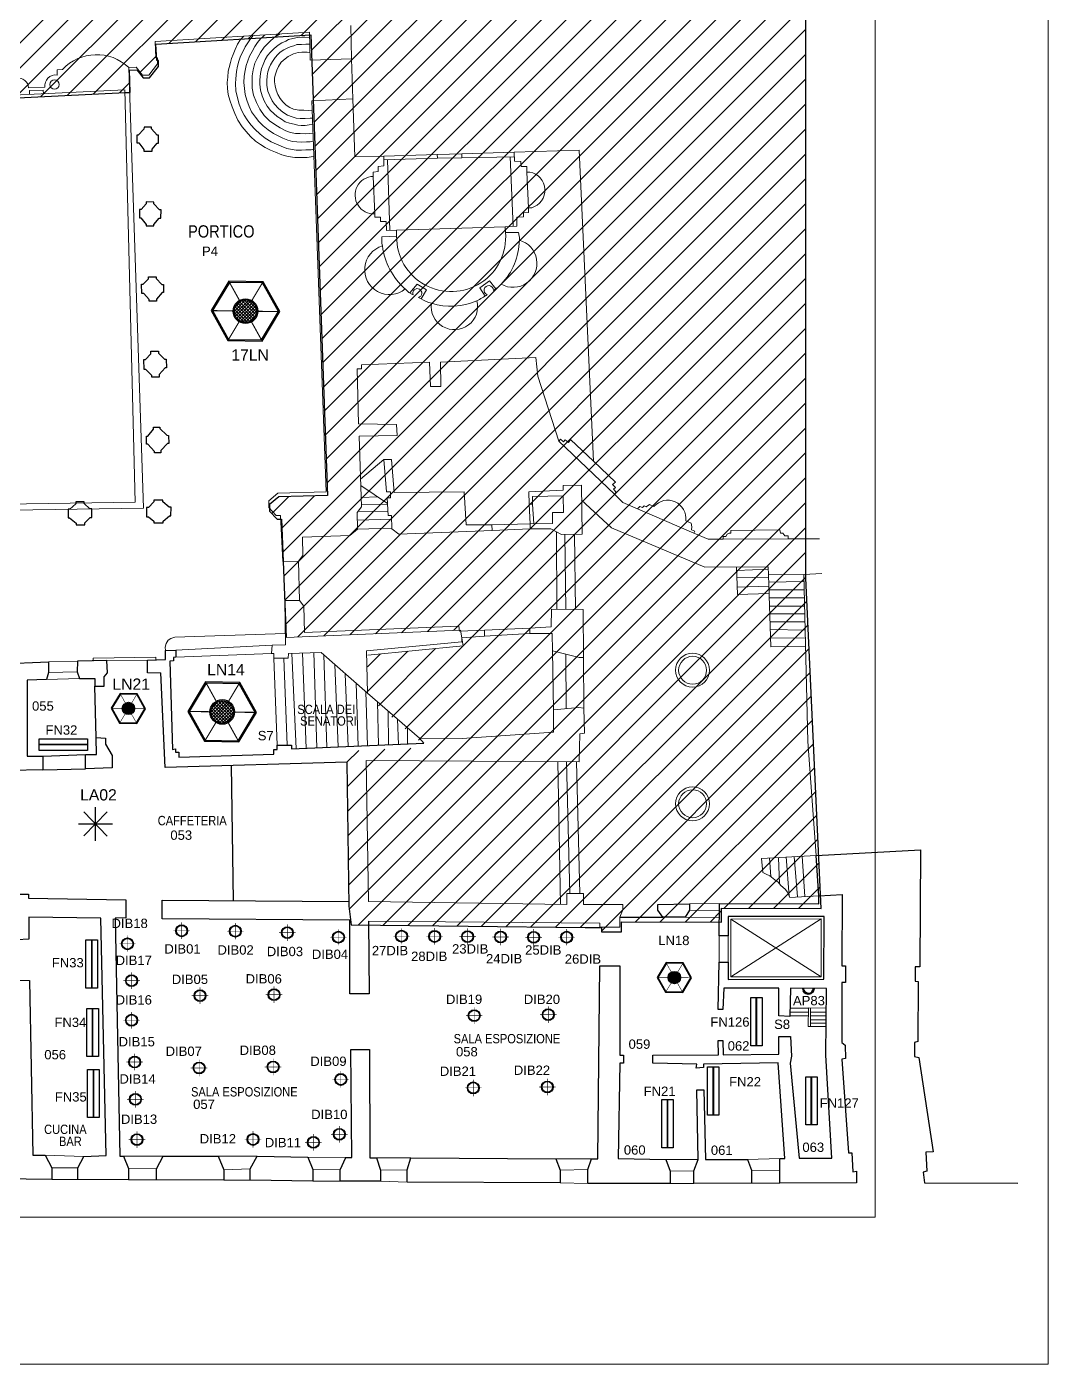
# Model space of a CAD drawing. Header units: millimetres. Extents: x 195 to 76808, y -2861 to 4318.
# Drawn here: x 4474 to 6115, y 109 to 2257 of the extents above; entities that cross this region are included whole.
import ezdxf
from ezdxf.enums import TextEntityAlignment as Align

# ---------------------------------------------------------------- set-up
doc = ezdxf.new("R2010")
doc.units = ezdxf.units.MM
for name, color, linetype, lineweight in [('_sottile', 253, 'Continuous', 5), ('LAMPADINE', 30, 'Continuous', 30), ('muri', 7, 'Continuous', 9), ('num.vani', 66, 'Continuous', 9)]:
    doc.layers.add(name, color=color, linetype=linetype, lineweight=lineweight)
doc.styles.add('ducale_200', font='ARIAL.TTF', dxfattribs={"height": 1})
doc.styles.get("Standard").update_dxf_attribs({"font": 'ARIAL.TTF'})

# ---------------------------------------------------------------- blocks, each defined once
blk = doc.blocks.new('5ea4y')
h = blk.add_hatch(color=256)
edge = h.paths.add_edge_path(flags=16)
edge.add_arc((973, 697), 102, 0, 360)
edge = h.paths.add_edge_path()
edge.add_arc((973, 697), 112, 0, 360)
at = {"const_width": 10}
for points in [[(973, 855), (973, 540)], [(1130, 697), (815, 697)]]:
    blk.add_lwpolyline(points, dxfattribs=at)
for radius in [112, 102]:
    blk.add_circle((973, 697), radius)
at = {"color": 160, "insert": (996, 726), "char_height": 2, "width": 10.79, "attachment_point": 1, "style": 'ducale_200'}
blk.add_mtext('{\\H0.75x; }', dxfattribs=at)

msp = doc.modelspace()

# ---------------------------------------------------------------- hatches: boundary and pattern name
at = {"layer": '_sottile'}
h = msp.add_hatch(dxfattribs=at)
h.set_pattern_fill('ANSI31', color=256, scale=226.3386, style=0)
h.set_pattern_definition([(45, (-7271.355, -20146.575), (-20.005695, 20.005695), [])])
h.paths.add_polyline_path([(4478.3, 3952.2), (4481.1, 3857.9), (4429, 3869.4), (4137.3, 3866.3), (4141.1, 3591.1), (4133.9, 3591.1), (4133.5, 3600.7), (4125.4, 3600.7), (4123.9, 3598.4), (4117.4, 3606.8), (4098.7, 3606.8), (4090.6, 3598), (4088.7, 3599.1), (4084.1, 3599.1), (4080.3, 3596.1), (4080.3, 3590.3), (4068.4, 3589.9), (4067.7, 3587.2), (4065.9, 3584.9), (4063.6, 3583.6), (4060.7, 3582.9), (4058.1, 3583.5), (4058.1, 3564.7), (4094.4, 3564.7), (4094.3, 3543.8), (4109.1, 3543.5), (4119.9, 3335.9), (4104.7, 3335.3), (4104.9, 3315.4), (4119.8, 3315.8), (4129.8, 3108.1), (4115, 3107.4), (4116.3, 3086.3), (4131.3, 3086.4), (4140.4, 2887.7), (4124, 2887.1), (4125.6, 2864.4), (4141.4, 2865.4), (4141.4, 2855.5), (4139.1, 2854.5), (4136.9, 2852.2), (4136.8, 2851.4), (4123.6, 2850.6), (4128.3, 2703.5), (4147.3, 2704.5), (4147.8, 2694), (4133.1, 2693.6), (4134.3, 2671.8), (4149.5, 2671.8), (4158.1, 2471.2), (4141.7, 2470.4), (4142.7, 2449.7), (4158.2, 2449.7), (4164.1, 2349.7), (4169.5, 2244.1), (4162.3, 2241.6), (4160.5, 2237.4), (4160.5, 2232.6), (4162.4, 2228.7), (4167.4, 2226.3), (4169.7, 2226), (4171.2, 2225.2), (4171.6, 2223.6), (4170.6, 2222), (4170.1, 2219.9), (4171, 2217.8), (4172.4, 2216.6), (4172.8, 2215.7), (4172.9, 2214.8), (4171.3, 2210.8), (4171.7, 2209.5), (4173.2, 2209.2), (4174.3, 2209.8), (4176, 2211.2), (4178.3, 2211.1), (4178.7, 2209.9), (4180, 2209.4), (4181.6, 2211), (4182.8, 2211.2), (4185.4, 2209), (4184.5, 2205.7), (4181.7, 2203.7), (4181.1, 2201.4), (4182.6, 2197.7), (4185, 2197), (4189.1, 2198.2), (4190.1, 2200.2), (4189.9, 2202.5), (4198.4, 2202.5), (4197.9, 2200.6), (4199.3, 2199.3), (4201.3, 2199.5), (4203.2, 2198.8), (4203.4, 2198.7), (4204.6, 2197.3), (4205.1, 2196.5), (4205.4, 2195.1), (4204.4, 2194.2), (4204.5, 2192.9), (4205.5, 2192), (4206.8, 2192.2), (4208.6, 2191.3), (4208.9, 2189.3), (4209.2, 2188.8), (4211.8, 2131.5), (4632.8, 2151.4), (4640.7, 2151.7), (4639.5, 2187.4), (4651, 2187.8), (4661.4, 2175.1), (4671.7, 2175.1), (4685.9, 2193.1), (4685.9, 2203.1), (4683.2, 2203.1), (4682, 2229.1), (4930.5, 2244.4), (4957.3, 1504.5), (4879.2, 1502.2), (4864.6, 1490), (4864.6, 1479.2), (4876.9, 1466.2), (4883.8, 1466.2), (4891.2, 1276.3), (5170.9, 1287.8), (5175.4, 1262.6), (5022.3, 1248), (5020.8, 1182.6), (5107.3, 1107.9), (5114.2, 1099.5), (4988.3, 1094.1), (4991.7, 844.6), (4995.5, 814.7), (5371.2, 810.3), (5397.5, 810.1), (5397.5, 803.2), (5429.6, 803.2), (5429.6, 819.3), (5590.1, 819.1), (5590.4, 841.5), (5750.4, 840.7), (5725.9, 1371.3), (5725.9, 3952.2)])
at = {"layer": 'LAMPADINE'}
h = msp.add_hatch(color=256, dxfattribs=at)
h.paths.add_polyline_path([(4851.5, 1754.2), (4878.7, 1799.6), (4852.9, 1845.8), (4800, 1846.6), (4772.9, 1801.2), (4798.6, 1755)], flags=16)
h.paths.add_polyline_path([(4852.5, 1752.4), (4880.7, 1799.6), (4854, 1847.6), (4799, 1848.4), (4770.8, 1801.2), (4797.5, 1753.2)])
at = {"layer": 'LAMPADINE', "linetype": 'Continuous'}
h = msp.add_hatch(color=256, dxfattribs=at)
h.paths.add_polyline_path([(4845.5, 1800.4, 1), (4806, 1800.4, 1)])
h.paths.add_polyline_path([(4807.8, 1800.4, -1), (4843.7, 1800.4, -1)], flags=16)
h = msp.add_hatch(dxfattribs=at)
h.set_pattern_fill('ANSI37', color=256, scale=29.043565, style=0)
h.set_pattern_definition([(45, (2173.015, -608.6026), (-2.5671127, 2.5671127), []), (135, (2173.015, -608.6026), (-2.5671127, -2.5671127), [])])
edge = h.paths.add_edge_path()
edge.add_arc((4825.8, 1800.4), 17.9, 0, 360)
at = {"layer": 'LAMPADINE'}
h = msp.add_hatch(color=256, dxfattribs=at)
h.paths.add_polyline_path([(4814.1, 1110.4), (4841.3, 1155.8), (4815.5, 1202), (4762.6, 1202.8), (4735.5, 1157.4), (4761.2, 1111.2)], flags=16)
h.paths.add_polyline_path([(4815.1, 1108.6), (4843.3, 1155.8), (4816.6, 1203.8), (4761.6, 1204.7), (4733.4, 1157.5), (4760.1, 1109.4)])
h = msp.add_hatch(color=256, dxfattribs=at)
h.paths.add_polyline_path([(4650.6, 1139.1), (4664.2, 1161.8), (4651.3, 1184.9), (4624.8, 1185.3), (4611.3, 1162.6), (4624.1, 1139.5)], flags=16)
h.paths.add_polyline_path([(4651.1, 1138.2), (4665.2, 1161.8), (4651.8, 1185.8), (4624.3, 1186.2), (4610.2, 1162.6), (4623.6, 1138.6)])
at = {"layer": 'LAMPADINE', "linetype": 'Continuous'}
h = msp.add_hatch(color=256, dxfattribs=at)
h.paths.add_polyline_path([(4627.8, 1162.2, 1), (4647.6, 1162.2, 1)])
h.paths.add_polyline_path([(4646.7, 1162.2, -1), (4628.8, 1162.2, -1)], flags=16)
h = msp.add_hatch(dxfattribs=at)
h.set_pattern_fill('ANSI37', color=256, scale=14.521782, style=0)
h.set_pattern_definition([(45, (3311.3536, -42.3236), (-1.2835563, 1.2835563), []), (135, (3311.3536, -42.3236), (-1.2835563, -1.2835563), [])])
edge = h.paths.add_edge_path()
edge.add_arc((4637.7, 1162.2), 8.97, 0, 360)
h = msp.add_hatch(color=256, dxfattribs=at)
h.paths.add_polyline_path([(4808.1, 1156.6, 1), (4768.6, 1156.6, 1)])
h.paths.add_polyline_path([(4770.4, 1156.6, -1), (4806.3, 1156.6, -1)], flags=16)
h = msp.add_hatch(dxfattribs=at)
h.set_pattern_fill('ANSI37', color=256, scale=29.043565, style=0)
h.set_pattern_definition([(45, (2135.618, -1252.376), (-2.5671127, 2.5671127), []), (135, (2135.618, -1252.376), (-2.5671127, -2.5671127), [])])
edge = h.paths.add_edge_path()
edge.add_arc((4788.4, 1156.6), 17.9, 0, 360)
at = {"layer": 'LAMPADINE'}
h = msp.add_hatch(color=256, dxfattribs=at)
h.paths.add_polyline_path([(5527.5, 706.8), (5541.1, 729.5), (5528.2, 752.6), (5501.8, 753), (5488.2, 730.3), (5501.1, 707.2)], flags=16)
h.paths.add_polyline_path([(5528, 705.9), (5542.1, 729.5), (5528.8, 753.5), (5501.3, 753.9), (5487.2, 730.3), (5500.5, 706.3)])
at = {"layer": 'LAMPADINE', "linetype": 'Continuous'}
h = msp.add_hatch(color=256, dxfattribs=at)
h.paths.add_polyline_path([(5504.8, 729.9, 1), (5524.5, 729.9, 1)])
h.paths.add_polyline_path([(5523.6, 729.9, -1), (5505.7, 729.9, -1)], flags=16)
h = msp.add_hatch(dxfattribs=at)
h.set_pattern_fill('ANSI37', color=256, scale=14.521782, style=0)
h.set_pattern_definition([(45, (4188.2753, -474.5749), (-1.2835563, 1.2835563), []), (135, (4188.2753, -474.5749), (-1.2835563, -1.2835563), [])])
edge = h.paths.add_edge_path()
edge.add_arc((5514.6, 729.9), 8.97, 0, 360)

# ---------------------------------------------------------------- linework, layer by layer
at = {"layer": '_sottile'}
for p, q in [((4911.1, 1398.9), (4912.7, 1335.5)), ((4891.2, 1276.3), (5170.9, 1287.8)), ((5170.9, 1287.8), (5175.4, 1262.6)), ((5175.4, 1262.6), (5022.3, 1248)), ((4689.6, 1219.3), (4668.2, 1219.3)), ((5320.6, 1159.8), (5361.1, 1163.6)), ((5361.1, 1163.6), (5369.5, 1162.8)), ((5369.5, 1162.8), (5370.3, 1122.3)), ((5320.6, 1123.9), (5320.6, 1159.8)), ((5173.9, 1113.9), (5320.6, 1123.9)), ((5362.6, 1121.6), (5361.9, 1076.5)), ((5370.3, 1122.3), (5362.6, 1121.6)), ((5112.1, 1106.3), (5105.2, 1114.7)), ((5105.2, 1114.7), (5173.9, 1113.9)), ((5361.9, 1076.5), (5019.6, 1078.8)), ((5019.6, 1078.8), (5023.4, 851.9)), ((5654.4, 921.4), (5742.3, 926.1)), ((5656.7, 898.5), (5654.4, 921.4)), ((5662.1, 896.2), (5656.7, 898.5)), ((5668.2, 893.2), (5662.1, 896.2)), ((5675.8, 887), (5668.2, 893.2)), ((5681.2, 883.2), (5675.8, 887)), ((5685.8, 877.9), (5681.2, 883.2)), ((5342, 847.3), (5342, 864.9)), ((5342, 864.9), (5368.7, 864.9)), ((5368.7, 864.9), (5368.7, 847.3)), ((5692.6, 871.8), (5685.8, 877.9)), ((5696.5, 867.2), (5692.6, 871.8)), ((5700.3, 858.8), (5696.5, 867.2)), ((5746.9, 861.1), (5700.3, 858.8)), ((5023.4, 851.9), (5342, 847.3)), ((5342, 847.3), (5342, 847.3)), ((5368.7, 847.3), (5432.1, 847.3)), ((5432.1, 838.9), (5426.8, 826.7)), ((5432.1, 847.3), (5432.1, 838.9)), ((5394.7, 817.5), (5023.4, 820.6)), ((5394.7, 810.7), (5394.7, 817.5)), ((5394.7, 817.5), (5394.7, 817.5)), ((5426.8, 826.7), (5426.8, 810.7)), ((5426.8, 810.7), (5394.7, 810.7))]:
    msp.add_line(p, q, dxfattribs=at)
for points in [[(4458.5, 2175, -0.420932), (4477.2, 2159.3), (4503.7, 2160.1, -0.50429), (4523.1, 2179.6), (4523.1, 2188.2), (4531.7, 2188.8, -0.412723), (4638.4, 2191.8), (4649.9, 2192.2), (4660.2, 2179.6), (4670.5, 2179.6), (4684.6, 2197.5), (4684.6, 2207.5), (4682, 2207.5), (4680.8, 2233.4), (4928.7, 2248.7), (4929.9, 2203.7), (4996.3, 2205.6), (4994.8, 2259.4)], [(5384.8, 1559.2), (5347.9, 1594.4), (5347.9, 1594.4), (5344.5, 1589.6), (5339.5, 1593.8), (5336.7, 1590.5), (5331.8, 1594.7), (5329, 1591.4), (5295.4, 1696), (5292.3, 1725.8), (5138.8, 1718.2), (5139.6, 1679.2), (5122.8, 1679.2), (5121.2, 1718.2), (5012, 1714.4), (5012, 1707.5), (5005.1, 1707.5), (5007.4, 1619.6), (5068.5, 1618.1), (5069.3, 1600.5), (5008.2, 1599.8), (5012, 1486), (5005.1, 1476.8), (5005.9, 1450.1), (4993.6, 1440.1), (4917.3, 1437.1), (4918, 1408), (4911.1, 1398.9), (4885.9, 1398.1), (4882.1, 1472.2), (4875.2, 1472.2), (4863, 1485.2), (4863, 1495.9), (4877.5, 1508.1), (4955.5, 1510.4), (4932.5, 2138.3), (4998.2, 2141.4), (5001.3, 2048.2), (5047.9, 2049.6), (5047.9, 2033.7), (5038.7, 2032.9), (5038.7, 2024.5), (5031.1, 2023.8), (5031.1, 2016.9, 1.005502), (5033.4, 1956.5), (5033.4, 1951.2), (5042.5, 1951.2), (5042.5, 1944.3), (5051.7, 1944.3), (5052.5, 1929.8), (5068.5, 1930.3), (5068.5, 1920.6), (5044.8, 1919.9), (5044.8, 1909.2), (5045.7, 1905.1, 1.220855), (5082.2, 1836), (5082.2, 1836), (5088.4, 1830.5), (5094.9, 1826.8, -2.601623), (5103.5, 1822.3), (5107.9, 1820, 0.044064), (5124.3, 1813, 1.209894), (5197.6, 1817.2, 0.044252), (5214.1, 1826.9, -1.985512), (5224, 1833.8), (5229.7, 1837.4, 0.022173), (5236.4, 1843.7, 1.131397), (5265.7, 1914.3, 0.015218), (5265.6, 1920.6), (5264.1, 1926.7), (5243.4, 1926.7), (5242.7, 1936), (5261.8, 1936.7), (5261.8, 1951.2), (5272.5, 1951.9), (5272.5, 1958.1), (5280.1, 1958.8), (5280.1, 1966.5), (5285.5, 1966.5, 0.794159), (5282.4, 2023.8), (5277.8, 2023.8), (5277.8, 2032.9), (5268.7, 2032.9), (5267.9, 2040.6), (5258, 2041.3), (5257.2, 2055.8), (5361.9, 2058.9), (5384.8, 1559.2)], [(5747.6, 1434.8), (5697.2, 1434.6), (5697.2, 1439.4), (5691.9, 1439.4), (5688.8, 1443.9), (5685, 1443.9), (5684.2, 1449.3), (5605.5, 1447.8), (5605.5, 1443.9), (5602.5, 1443.9), (5599.4, 1442.4), (5597.1, 1438.6), (5593.3, 1438.6), (5593.3, 1434.1), (5568.9, 1434), (5545.7, 1444), (5547.5, 1447), (5542.1, 1449.3), (5542.9, 1453.9), (5541.4, 1460), (5533, 1463.8, 0.736312), (5481.8, 1486.7), (5474.9, 1489.8), (5469.6, 1486), (5466.3, 1487.5), (5463.5, 1485.2), (5459.3, 1486.4), (5455.7, 1482.7), (5432.1, 1492.8), (5418.4, 1506.6), (5421.4, 1509.6), (5416.9, 1514.2), (5419.9, 1517.3), (5415.3, 1521.9), (5419.9, 1525.7), (5384.8, 1559.2)]]:
    msp.add_lwpolyline(points, format="xyb", dxfattribs=at)
for points in [[(4822.9, 2242.2), (4817.6, 2236.9), (4813, 2229.2), (4809.2, 2220.5), (4806.1, 2212.4), (4803.4, 2206.3), (4801.9, 2199.8), (4799.6, 2191.8), (4798.1, 2186.1), (4797.3, 2176.2), (4796.6, 2167.4), (4796.9, 2157.8), (4798.1, 2148.6), (4800.4, 2139.1), (4804.2, 2128.8), (4808.4, 2117.7), (4813.7, 2107), (4820.6, 2096.3), (4826.7, 2088.7), (4834, 2080.7), (4842, 2073.4), (4850, 2068.1), (4857.3, 2063.1), (4866.1, 2058.9), (4874.1, 2055.5), (4884, 2051.6), (4894.3, 2048.6), (4905, 2047), (4913.1, 2047), (4919.6, 2047), (4924.9, 2047.4), (4931, 2048.2), (4935.8, 2048.6)], [(4838.3, 2243.2), (4833.6, 2238), (4829.4, 2231.5), (4825.2, 2225), (4821.8, 2218.2), (4817.9, 2209.8), (4815.3, 2202.1), (4813, 2194.1), (4811.1, 2185.3), (4810.3, 2173.5), (4809.9, 2166.2), (4810.3, 2154.4), (4813, 2142.9), (4815.7, 2133), (4819.5, 2123.4), (4823.7, 2115.4), (4828.3, 2107.8), (4834.4, 2099.8), (4840.9, 2092.5), (4849.3, 2084.9), (4857.3, 2078.4), (4867.2, 2072.6), (4875.6, 2068.8), (4883.3, 2065.4), (4892.4, 2061.9), (4900.5, 2060), (4906.9, 2058.9), (4915.7, 2058.9), (4922.6, 2059.3), (4931, 2059.7), (4935.4, 2060.4)], [(4857.1, 2244.3), (4853.1, 2240.7), (4850, 2237.6), (4845.1, 2231.9), (4840.9, 2225.4), (4836.3, 2217.4), (4832.1, 2210.1), (4829.4, 2202.5), (4827.1, 2194.9), (4825.2, 2186.8), (4823.7, 2177.7), (4823.3, 2167.7), (4824.1, 2157.8), (4825.2, 2148.6), (4827.9, 2139.1), (4831.7, 2129.2), (4835.5, 2120.8), (4841.6, 2112), (4847, 2105.1), (4854.2, 2097.8), (4862.3, 2091.4), (4871, 2086), (4879.1, 2081.4), (4885.9, 2078.4), (4894, 2075.3), (4901.2, 2073), (4908.5, 2072.3), (4915.7, 2071.9), (4923.8, 2072.3), (4929.9, 2072.6), (4934.9, 2073.4)], [(4881.2, 2245.8), (4872.6, 2240.3), (4863.8, 2232.7), (4855.8, 2224.3), (4849.7, 2215.9), (4844.3, 2206.3), (4840.9, 2198.7), (4838.2, 2188), (4836.7, 2178.4), (4836.3, 2168.9), (4836.3, 2158.6), (4838.6, 2147.1), (4843.2, 2135.7), (4848.9, 2124.6), (4855.8, 2114.7), (4864.2, 2106.3), (4873, 2100.1), (4881.7, 2094.8), (4890.5, 2089.8), (4898.2, 2087.5), (4906.2, 2086), (4913.4, 2085.6), (4922.6, 2085.2), (4928, 2085.6), (4934.4, 2086.4)], [(4929, 2239.2), (4921.1, 2240.7), (4916.1, 2240.7), (4909.2, 2239.9), (4901.6, 2238.4), (4895.1, 2236.5), (4890.5, 2234.2), (4884, 2231.5), (4878.3, 2227.7), (4871.8, 2222.4), (4865.7, 2216.6), (4861.1, 2210.9), (4857.3, 2204.4), (4853.9, 2196.8), (4851.6, 2189.9), (4850, 2181.9), (4848.9, 2171.9), (4848.9, 2165.1), (4850, 2155.5), (4852.7, 2146), (4855.8, 2138.3), (4860.7, 2129.9), (4865.7, 2122.7), (4871.4, 2118.1), (4876.4, 2113.1), (4883.6, 2108.9), (4889.4, 2104.7), (4896.3, 2102.4), (4903.9, 2100.5), (4910, 2099), (4915.3, 2098.6), (4921.8, 2098.6), (4928, 2099.4), (4933.9, 2100.1)], [(4929.2, 2229.2), (4922.6, 2229.2), (4915.7, 2228.9), (4908.5, 2228.5), (4903.5, 2226.6), (4897.4, 2224.7), (4893.6, 2223.1), (4887.5, 2220.1), (4881.7, 2216.6), (4877.5, 2212.8), (4873.3, 2207.9), (4869.1, 2201.4), (4865.7, 2196), (4863.8, 2191), (4861.5, 2184.6), (4860.7, 2178.4), (4860.3, 2170.4), (4860.3, 2162.8), (4861.9, 2154), (4864.9, 2146.4), (4868.8, 2138.3), (4872.6, 2132.6), (4878.7, 2125.7), (4885.6, 2120), (4893.2, 2115.4), (4900.5, 2112.4), (4906.9, 2110.5), (4913.4, 2110.1), (4921.5, 2110.1), (4929.5, 2110.5), (4933.6, 2110.5)], [(4929.6, 2215.5), (4924.9, 2216.3), (4921.1, 2216.3), (4916.5, 2216.3), (4910.4, 2215.9), (4902.7, 2213.6), (4894.3, 2209.4), (4889.4, 2205.6), (4883.3, 2200.2), (4878.7, 2193.3), (4876, 2187.6), (4874.1, 2181.1), (4872.6, 2175), (4872.6, 2168.9), (4873.3, 2162.4), (4874.9, 2155.1), (4877.9, 2148.3), (4881.4, 2142.2), (4885.6, 2136.8), (4891.3, 2131.1), (4897, 2127.3), (4903.1, 2125), (4911.5, 2123.4), (4919.6, 2123.1), (4926.4, 2122.7), (4933.1, 2123.1)], [(4661.7, 1484), (4638.6, 2191.8)], [(4996.3, 2205.6), (4998.2, 2141.4)], [(4648.3, 1493.6), (4631.7, 2155.9), (4318, 2141.1)], [(4501.2, 2149.7), (4501, 2155.6), (4478.7, 2154.9), (4478.8, 2148.7)], [(5047.9, 2049.6), (5133.5, 2052.1), (5134.2, 2045.9), (5047.9, 2043.4)], [(5054, 2043.6), (5057.8, 1930)], [(5133.5, 2052.1), (5173.2, 2053.3)], [(5173.2, 2046.7), (5134.2, 2045.9)], [(5257.6, 2048.3), (5173.2, 2046.7), (5173.2, 2053.3), (5257.2, 2055.8)], [(5255.7, 1936.5), (5251.1, 2048.2)], [(5277.8, 2023.8), (5280.1, 1966.5)], [(5031.1, 2016.9), (5033.4, 1956.5)], [(5068.5, 1930.3), (5242.7, 1936)], [(5227.8, 1836.2), (5217.5, 1849.1), (5202.2, 1838.1), (5210.5, 1824.5)], [(5107.9, 1820), (5116.4, 1834.8), (5101.4, 1843.6), (5089.7, 1829.8)], [(5418.4, 1506.6), (5329, 1591.4)], [(5047.9, 1562.3), (5010.5, 1530.3)], [(5221.3, 1456.9), (5180, 1456.9), (5177, 1510.4), (5064.7, 1508.9), (5060.1, 1562.3), (5047.9, 1562.3), (5052.5, 1510.4), (5058.6, 1510.4), (5058.6, 1500.5), (5053.2, 1500.5), (5054.8, 1472.2), (5060.1, 1472.2), (5060.9, 1450.8), (5072.3, 1442.4), (5222.1, 1447.8), (5221.3, 1456.9)], [(5010.8, 1520.1), (5053.7, 1491.5)], [(5365.7, 1521.1), (5366.4, 1442.4), (5333.6, 1441.6), (5316, 1450.8), (5283.2, 1450.8), (5283.2, 1458.5), (5319.1, 1459.2), (5319.1, 1476.8), (5336.6, 1476.8), (5335.9, 1503.5), (5287, 1502.8), (5287, 1490.5), (5281.6, 1490.5), (5280.9, 1510.4), (5335.9, 1512.7), (5335.9, 1520.3), (5365.7, 1521.1)], [(4334.5, 1488.5), (4648.6, 1493.6)], [(4661.7, 1484), (4341.9, 1479.1)], [(5037.9, 1502), (5011.5, 1501.2)], [(5053.8, 1490.5), (5011.9, 1489.8)], [(5281.6, 1490.5), (5283.2, 1458.5)], [(5287, 1490.5), (5289, 1458.6)], [(5742.3, 926.1), (5729.3, 1109.3), (5722.4, 1377.5), (5665.6, 1376.7), (5665.1, 1389.7), (5563.5, 1388.9), (5413.8, 1452.3), (5365.7, 1496.6)], [(5545.7, 1444), (5455.7, 1482.7)], [(5060.3, 1466.1), (5005.5, 1464.6)], [(5054.4, 1479.1), (5006.2, 1478.3)], [(5060.8, 1451.6), (5005.9, 1450.1)], [(5221.3, 1456.9), (5283.2, 1458.5)], [(5283.2, 1450.8), (5222.1, 1447.8)], [(5325.2, 1446), (5326, 1321.6)], [(5338.9, 1441.8), (5340.5, 1321.4)], [(5354.2, 1442.1), (5355.7, 1321.1)], [(5593.3, 1434.1), (5697.2, 1434.6)], [(5666.6, 1346.9), (5616.2, 1345.4), (5614.7, 1389.7)], [(5665.1, 1385.9), (5614.9, 1383.6)], [(5725.4, 1262.1), (5669.7, 1261.4), (5665.6, 1376.7)], [(5722.4, 1377.5), (5751.5, 1379)], [(5665.7, 1372.9), (5615.3, 1372.1)], [(5666.2, 1358.4), (5615.8, 1356.8)], [(5722.7, 1366), (5666, 1365.3)], [(5021.9, 1186.5), (4947.1, 1252.2), (4895.1, 1250.7), (4894.3, 1243), (4871.4, 1243), (4871.4, 1250.7), (4867.6, 1250.7), (4868.4, 1263.7), (4889.8, 1264.4), (4889, 1335.5), (4912.7, 1335.5), (4919.6, 1326.3), (4920.3, 1284.3), (5168.6, 1294.2), (5169.4, 1286.6), (5209.8, 1288.1), (5209.8, 1278.2), (5173.2, 1275.9), (5173.2, 1269), (5020.4, 1254.5), (5021.9, 1186.5)], [(5723.1, 1353), (5666.4, 1353)], [(5723.4, 1340), (5666.9, 1340)], [(5368, 1320.9), (5368.7, 1243.8), (5361.9, 1243.8), (5319.1, 1254.5), (5318.3, 1282.8), (5282.4, 1282.8), (5282.4, 1291.2), (5316.8, 1293.4), (5317.5, 1321.7), (5368, 1320.9)], [(5723.7, 1326.3), (5667.4, 1326.3)], [(5724, 1314.1), (5667.8, 1314.1)], [(5209.8, 1288.1), (5282.4, 1291.2)], [(5724.4, 1301.1), (5668.3, 1301.1)], [(4697.3, 1255.2), (4696.9, 1260.7), (4698.5, 1266.4), (4701.5, 1271.8), (4705.6, 1274.4), (4712.1, 1276.5), (4889.6, 1282.7)], [(5282.4, 1282.8), (5209.8, 1278.2)], [(5724.7, 1288.1), (5668.7, 1288.9)], [(5725, 1275.1), (5669.2, 1275.9)], [(4714.1, 1256), (4868.4, 1263.7)], [(4714.1, 1244.6), (4867.6, 1250.7)], [(4900.4, 1250.8), (4907.3, 1097.5)], [(4917.3, 1251.3), (4923.4, 1098.1)], [(4935.6, 1251.9), (4940.2, 1098.9)], [(4951.6, 1248.2), (4956.2, 1099.6)], [(5319.1, 1254.5), (5320.6, 1159.8)], [(5340.8, 1161.7), (5340.5, 1249.1)], [(4509.3, 1236.9), (4555.9, 1238.4)], [(4581.1, 1238.4), (4581.1, 1243), (4682, 1244.6), (4682, 1240)], [(4603.3, 1239.2), (4668.2, 1240)], [(4871.4, 1243), (4876.8, 1103.2)], [(4887.4, 1243), (4892.8, 1103.2)], [(4969.3, 1232.7), (4974.5, 1100.4)], [(5368.7, 1243.8), (5369.5, 1162.8)], [(4506.3, 1208.7), (4559, 1210.2)], [(4555.2, 1220.9), (4509.3, 1220.1)], [(4986, 1218), (4990.6, 1101)], [(5003.6, 1202.6), (5006.6, 1101.7)], [(5018.9, 1189.2), (5021.9, 1102.4)], [(5021.9, 1186.5), (5105.2, 1114.7)], [(5037.9, 1172.7), (5039.5, 1103.2)], [(5054.8, 1158.2), (5055.5, 1103.8)], [(5070, 1145), (5071.6, 1104.5)], [(5086.1, 1131.2), (5086.1, 1105.2)], [(5327.5, 1076.7), (5332, 847.4)], [(5341.2, 1076.6), (5346.6, 864.9)], [(5357.3, 1076.5), (5362.6, 864.9)], [(5712.5, 859.4), (5707.2, 924.3)], [(5724, 859.9), (5720.1, 925)], [(5669.7, 892), (5667.4, 922.1)], [(5683.4, 880.6), (5681.9, 922.9)], [(5699.3, 860.8), (5694.2, 923.6)], [(5539.1, 848.1), (5587.2, 848.9)], [(5539.1, 838.2), (5587, 837.5)], [(5532.2, 826.7), (5586.9, 826.5)], [(5750.7, 824.4), (5750.7, 731.2), (5605.5, 731.2), (5605.5, 823.6), (5750.7, 824.4)], [(5750.7, 824.4), (5605.5, 731.2)], [(5605.5, 823.6), (5750.7, 731.2)], [(5586.4, 796.9), (5586.4, 754.9)], [(5601, 796.9), (5601, 754.9)], [(5700.3, 668.3), (5729.8, 668.4)], [(5700.4, 674.1), (5729.8, 674.2)], [(5700.5, 680.7), (5729.9, 680.9)], [(5729.9, 681.1), (5733.2, 680.9), (5733.1, 651.1), (5729.7, 651.2), (5729.9, 681.1)], [(5733.2, 680.9), (5758.6, 681.2)], [(5733.2, 674.2), (5758.5, 674.4)], [(5733.2, 668.4), (5758.5, 668.5)], [(5733.1, 656.7), (5758.4, 656.7)], [(5733.1, 651.1), (5758.4, 651.1)], [(5733.2, 662.2), (5758.4, 662.3)], [(4504, 444.7), (4565.9, 442.4)], [(4630, 443.2), (4693.4, 443.2)], [(4782, 443.2), (4844.7, 443.2)], [(4925.7, 441.7), (4986.8, 440.9)], [(5036.4, 440.2), (5091.4, 440.2)], [(5324.4, 438.6), (5381.7, 438.6)], [(5500.9, 437.9), (5552.8, 437.9)], [(5632.3, 437.9), (5684.2, 439.4)], [(4556.7, 424.1), (4514.7, 424.1)], [(4682.7, 422.6), (4637.7, 423.4)], [(4833.2, 422.6), (4791.2, 421.1)], [(4934.1, 421.8), (4977.6, 421.1)], [(5085.3, 421.1), (5042.5, 420.3)], [(5375.6, 421.8), (5331.3, 420.3)], [(5507.8, 418.8), (5546, 419.5)], [(5638.4, 420.3), (5684.2, 419.5)], [(4514.7, 405.8), (4556.7, 405.8)], [(4637.7, 405), (4682.7, 405)], [(4791.2, 404.3), (4833.2, 404.3)], [(4934.1, 402.7), (4977.6, 402.7)], [(5042.5, 402.7), (5085.3, 401.2)], [(5331.3, 400.4), (5375.6, 398.9)], [(5507.8, 398.9), (5546, 398.9)], [(5638.4, 399.7), (5684.2, 399.7)]]:
    msp.add_lwpolyline(points, dxfattribs=at)
for centre, radius in [((4519, 2164.4), 7.5), ((5543.9, 1223.6), 27.2), ((5543.9, 1223.6), 22.4), ((5543.9, 1009.1), 27.2), ((5543.9, 1009.1), 22.4)]:
    msp.add_circle(centre, radius, dxfattribs=at)
for centre, radius, start, end in [((5156.1, 1919.4), 87.6, 179.225, 4.7765), ((5161, 1916.3), 104.7, 316.0892, 358.8534), ((5157.4, 1919.8), 112.7, 187.5068, 228.0954), ((5155.5, 1909.7), 101.6, 252.1325, 294.4534)]:
    msp.add_arc(centre, radius, start, end, dxfattribs=at)
at = {"layer": 'LAMPADINE'}
for p, q in [((4566, 957.5), (4603.7, 996.2)), ((4603.5, 957.2), (4566.2, 996.4)), ((4584.8, 949.8), (4584.8, 1003.9)), ((4557.8, 976.8), (4611.9, 976.8))]:
    msp.add_line(p, q, dxfattribs=at)
for points in [[(4852.5, 1752.4), (4880.7, 1799.6), (4854, 1847.6), (4799, 1848.4), (4770.8, 1801.2), (4797.5, 1753.2)], [(4851.5, 1754.2), (4878.7, 1799.6), (4852.9, 1845.8), (4800, 1846.6), (4772.9, 1801.2), (4798.6, 1755)], [(4815.1, 1108.6), (4843.3, 1155.8), (4816.6, 1203.8), (4761.6, 1204.7), (4733.4, 1157.5), (4760.1, 1109.4)], [(4651.1, 1138.2), (4665.2, 1161.8), (4651.8, 1185.8), (4624.3, 1186.2), (4610.2, 1162.6), (4623.6, 1138.6)], [(4650.6, 1139.1), (4664.2, 1161.8), (4651.3, 1184.9), (4624.8, 1185.3), (4611.3, 1162.6), (4624.1, 1139.5)], [(4814.1, 1110.4), (4841.3, 1155.8), (4815.5, 1202), (4762.6, 1202.8), (4735.5, 1157.4), (4761.2, 1111.2)], [(4494.5, 1104.2), (4494.5, 1113.5), (4571.8, 1113.5), (4571.8, 1104.2)], [(4494.5, 1094.8), (4494.5, 1104.2), (4571.8, 1104.2), (4571.8, 1094.8)], [(4569.5, 790.3), (4578.9, 790.3), (4578.9, 712.9), (4569.5, 712.9)], [(4578.9, 790.3), (4588.2, 790.3), (4588.2, 712.9), (4578.9, 712.9)], [(5528, 705.9), (5542.1, 729.5), (5528.8, 753.5), (5501.3, 753.9), (5487.2, 730.3), (5500.5, 706.3)], [(5527.5, 706.8), (5541.1, 729.5), (5528.2, 752.6), (5501.8, 753), (5488.2, 730.3), (5501.1, 707.2)], [(5637.3, 697.7), (5646.6, 697.7), (5646.6, 620.4), (5637.3, 620.4)], [(5646.2, 697.7), (5655.6, 697.7), (5655.6, 620.4), (5646.2, 620.4)], [(4570.9, 680.4), (4580.2, 680.4), (4580.2, 603), (4570.9, 603)], [(4580.2, 680.4), (4589.6, 680.4), (4589.6, 603), (4580.2, 603)], [(4572.2, 582.4), (4581.6, 582.4), (4581.6, 505), (4572.2, 505)], [(4581.6, 582.4), (4590.9, 582.4), (4590.9, 505), (4581.6, 505)], [(5567.9, 586.3), (5577.3, 586.3), (5577.3, 508.9), (5567.9, 508.9)], [(5576.8, 586.3), (5586.2, 586.3), (5586.2, 508.9), (5576.8, 508.9)], [(5725.6, 570.6), (5734.9, 570.6), (5734.9, 493.2), (5725.6, 493.2)], [(5734.5, 570.6), (5743.8, 570.6), (5743.8, 493.2), (5734.5, 493.2)], [(5494.5, 534), (5503.8, 534), (5503.8, 456.6), (5494.5, 456.6)], [(5503.4, 534), (5512.8, 534), (5512.8, 456.6), (5503.4, 456.6)]]:
    msp.add_lwpolyline(points, close=True, dxfattribs=at)
for points, const_width in [([(4799, 1848.4), (4816.1, 1817.7)], 1.81), ([(4854, 1847.6), (4835.9, 1817.4)], 1.81), ([(4770.8, 1801.2), (4806, 1800.7)], 1.81), ([(4815.6, 1783.4), (4797.5, 1753.2)], 1.81), ([(4835.4, 1783.1), (4852.5, 1752.4)], 1.81), ([(4845.5, 1800.1), (4880.7, 1799.6)], 1.81), ([(4761.6, 1204.7), (4778.7, 1173.9)], 1.81), ([(4816.6, 1203.8), (4798.5, 1173.6)], 1.81), ([(4624.3, 1186.2), (4632.9, 1170.8)], 0.903), ([(4651.8, 1185.8), (4642.8, 1170.7)], 0.903), ([(4610.2, 1162.6), (4627.8, 1162.3)], 0.903), ([(4647.6, 1162), (4665.2, 1161.8)], 0.903), ([(4632.6, 1153.7), (4623.6, 1138.6)], 0.903), ([(4642.5, 1153.5), (4651.1, 1138.2)], 0.903), ([(4733.4, 1157.5), (4768.6, 1156.9)], 1.81), ([(4778.2, 1139.6), (4760.1, 1109.4)], 1.81), ([(4798, 1139.3), (4815.1, 1108.6)], 1.81), ([(4808.1, 1156.3), (4843.3, 1155.8)], 1.81), ([(5501.3, 753.9), (5509.8, 738.6)], 0.903), ([(5528.8, 753.5), (5519.7, 738.4)], 0.903), ([(5487.2, 730.3), (5504.8, 730.1)], 0.903), ([(5509.6, 721.4), (5500.5, 706.3)], 0.903), ([(5519.5, 721.3), (5528, 705.9)], 0.903), ([(5524.5, 729.8), (5542.1, 729.5)], 0.903)]:
    msp.add_lwpolyline(points, dxfattribs=dict(at, const_width=const_width))
at = {"layer": 'LAMPADINE', "linetype": 'Continuous'}
for centre, radius in [((4825.8, 1800.4), 19.8), ((4825.8, 1800.4), 17.9), ((4637.7, 1162.2), 9.9), ((4637.7, 1162.2), 8.97), ((4788.4, 1156.6), 19.8), ((4788.4, 1156.6), 17.9), ((5514.6, 729.9), 9.9), ((5514.6, 729.9), 8.97)]:
    msp.add_circle(centre, radius, dxfattribs=at)
at = {"layer": 'LAMPADINE', "lineweight": 50}
msp.add_arc((5729.9, 712.5), 8.55, 179.2065, 359.2065, dxfattribs=at)
at = {"layer": 'muri', "linetype": 'Continuous', "ltscale": 0.1}
for p, q in [((6115.2, 4308.8), (6115.2, 108.8)), ((6115.2, 108.8), (3155.2, 108.8))]:
    msp.add_line(p, q, dxfattribs=at)
at = {"layer": 'muri', "linetype": 'ByBlock', "lineweight": 30}
for p, q in [((5725.9, 1371.3), (5725.9, 3952.2)), ((4682, 2229.1), (4930.5, 2244.4)), ((4930.5, 2244.4), (4957.3, 1504.5)), ((4683.2, 2203.1), (4682, 2229.1)), ((4671.7, 2175.1), (4685.9, 2193.1)), ((4685.9, 2203.1), (4683.2, 2203.1)), ((4685.9, 2193.1), (4685.9, 2203.1)), ((4639.5, 2187.4), (4651, 2187.8)), ((4640.7, 2151.7), (4639.5, 2187.4)), ((4651, 2187.8), (4661.4, 2175.1)), ((4661.4, 2175.1), (4671.7, 2175.1)), ((4211.8, 2131.5), (4632.8, 2151.4)), ((4632.8, 2151.4), (4640.7, 2151.7)), ((4957.3, 1504.5), (4879.2, 1502.2)), ((4879.2, 1502.2), (4864.6, 1490)), ((4864.6, 1490), (4864.6, 1479.2)), ((4864.6, 1479.2), (4876.9, 1466.2)), ((4876.9, 1466.2), (4883.8, 1466.2)), ((4883.8, 1466.2), (4891.2, 1276.3)), ((5750.4, 840.7), (5725.9, 1371.3)), ((4697.3, 1255.3), (4714.1, 1256)), ((4697.3, 1240.6), (4697.3, 1255.3)), ((4714.1, 1256), (4714.1, 1244.6)), ((4668.2, 1240), (4697.3, 1240.6)), ((4668.2, 1219.3), (4668.2, 1240)), ((4710.1, 1238.7), (4704.1, 1238.4)), ((4704.1, 1238.4), (4708.7, 1096.4)), ((4714.1, 1244.6), (4710, 1244.2)), ((4710, 1244.2), (4710.1, 1238.7)), ((4696.5, 1067.3), (4689.6, 1219.3)), ((4585.7, 1115.5), (4583.7, 1198)), ((4708.7, 1096.4), (4713.3, 1097.1)), ((4713.3, 1097.1), (4713.3, 1091.8)), ((4871.4, 1088.7), (4871.4, 1096.4)), ((4871.4, 1096.4), (4876.8, 1096.4)), ((4876.8, 1096.4), (4876.8, 1103.2)), ((4876.8, 1103.2), (4899.7, 1103.2)), ((4899.7, 1097.1), (5112.1, 1106.3)), ((4899.7, 1103.2), (4899.7, 1097.1)), ((4500.2, 1085.8), (4568.9, 1088)), ((4988.6, 1075.8), (4696.5, 1067.3)), ((4713.3, 1091.8), (4718.6, 1091.8)), ((4718.6, 1091.8), (4718.6, 1084.1)), ((4718.6, 1084.1), (4871.4, 1088.7)), ((4988.6, 1075.8), (4991.7, 844.6)), ((4500.2, 1063.5), (4568.9, 1065)), ((4803, 1070.4), (4805.9, 853.3)), ((5746.9, 861.1), (5784.3, 863.4)), ((5746.9, 848.1), (5746.9, 861.1)), ((5784.3, 863.4), (5783.5, 748.8)), ((4691.9, 824.4), (4691.9, 854.2)), ((4691.9, 854.2), (4991.6, 851.9)), ((4991.7, 844.6), (4995.5, 814.7)), ((5586.4, 796.9), (5587.2, 848.9)), ((5587.2, 848.9), (5746.9, 848.1)), ((5590.1, 819.1), (5590.4, 841.5)), ((5590.4, 841.5), (5750.4, 840.7)), ((4993.6, 822.1), (4691.9, 824.4)), ((4993.6, 703.7), (4993.6, 822.1)), ((5023.4, 820.6), (5024.2, 703.7)), ((5429.6, 803.2), (5429.6, 819.3)), ((5429.6, 819.3), (5590.1, 819.1)), ((5755.3, 828.2), (5601, 828.2)), ((5601, 828.2), (5601, 796.9)), ((5754.5, 727.4), (5755.3, 828.2)), ((4995.5, 814.7), (5371.2, 810.3)), ((5371.2, 810.3), (5397.5, 810.1)), ((5397.5, 810.1), (5397.5, 803.2)), ((5397.5, 803.2), (5429.6, 803.2)), ((5601, 796.9), (5586.4, 796.9)), ((5584.9, 678.5), (5586.4, 754.9)), ((5586.4, 754.9), (5601, 754.9)), ((5601, 754.9), (5601, 726.6)), ((5391.6, 438.6), (5394.7, 748.8)), ((5394.7, 748.8), (5426.8, 748.8)), ((5426.8, 748.8), (5426.8, 605.2)), ((5783.5, 748.8), (5789.6, 748.8)), ((5789.6, 748.8), (5789.6, 722)), ((5594.1, 712.9), (5592.6, 678.5)), ((5682.7, 712.9), (5594.1, 712.9)), ((5601, 726.6), (5754.5, 727.4)), ((5682.7, 668.3), (5682.7, 712.9)), ((5701, 712.9), (5700.3, 667.6)), ((5758.8, 712.1), (5701, 712.9)), ((5758, 605.1), (5758.8, 712.1)), ((5789.6, 722), (5783.5, 722)), ((5783.5, 722), (5783.5, 625.8)), ((5024.2, 703.7), (4993.6, 703.7)), ((5592.6, 678.5), (5584.9, 678.5)), ((5700.3, 667.6), (5682.7, 668.3)), ((5585.7, 605.9), (5584.9, 628.8)), ((5584.9, 628.8), (5592.6, 628.8)), ((5592.6, 628.8), (5593.3, 605.9)), ((5682.7, 606.7), (5682.7, 635.5)), ((5682.7, 635.5), (5701, 635.5)), ((5701, 635.5), (5702.6, 603.6)), ((5783.5, 625.8), (5788.9, 621.2)), ((5426.8, 605.2), (5432.9, 605.2)), ((5432.9, 605.2), (5432.9, 592.2)), ((5480.3, 605.2), (5585.7, 605.9)), ((5480.3, 592.2), (5480.3, 605.2)), ((5593.3, 605.9), (5682.7, 606.7)), ((5702.6, 603.6), (5700.9, 592.3)), ((5758, 605.1), (5758, 605.1)), ((5767.7, 439.6), (5758, 605.1)), ((5788.9, 621.2), (5789.6, 599.8)), ((5426.8, 592.2), (5424.5, 439.4)), ((5432.9, 592.2), (5426.8, 592.2)), ((5550.5, 590.6), (5480.3, 592.2)), ((5549.8, 584.5), (5550.5, 590.6)), ((5561.2, 585.3), (5549.8, 584.5)), ((5681.2, 592.9), (5561.2, 590.6)), ((5561.2, 590.6), (5561.2, 585.3)), ((5691.9, 439.4), (5681.2, 592.9)), ((5700.9, 592.3), (5715.1, 439.6)), ((5789.6, 599.8), (5783.5, 599.1)), ((5783.5, 599.1), (5794.2, 448.6)), ((5375.6, 421.8), (5381.7, 438.6)), ((5381.7, 438.6), (5391.6, 438.6)), ((5424.5, 439.4), (5500.9, 437.9)), ((5500.9, 437.9), (5507.8, 418.8)), ((5684.2, 399.7), (5684.2, 439.4)), ((5684.2, 439.4), (5691.9, 439.4)), ((5715.1, 439.6), (5767.7, 439.6)), ((5794.2, 448.6), (5799.6, 448.6)), ((5799.6, 448.6), (5801.1, 418)), ((5375.6, 398.9), (5375.6, 421.8)), ((5507.8, 418.8), (5507.8, 398.9)), ((5801.1, 418), (5807.2, 418.8)), ((5807.2, 418.8), (5807.2, 400.4)), ((5507.8, 398.9), (5375.6, 398.9)), ((5807.2, 400.4), (5684.2, 399.7))]:
    msp.add_line(p, q, dxfattribs=at)
at = {"layer": 'muri'}
msp.add_lwpolyline([(319.4, 4103.3), (5837.3, 4103.3), (5837.3, 344.9), (319.4, 344.9)], close=True, dxfattribs=at)
at = {"layer": 'muri', "linetype": 'ByBlock', "lineweight": 30}
for points in [[(4685.9, 2083), (4684, 2083), (4674.9, 2093.3), (4674.9, 2095.7), (4662.9, 2095.7), (4662.7, 2092.8), (4653.6, 2083.3), (4651.4, 2083.3), (4651.4, 2070.5), (4654.2, 2070.5), (4662.6, 2060.3), (4662.6, 2057.5), (4675.6, 2057.5), (4675.6, 2060.4), (4684, 2070.3), (4685.9, 2070.3), (4685.9, 2083)], [(4690.1, 1963.1), (4687.6, 1963.1), (4678.5, 1972.9), (4678.5, 1975.6), (4666.1, 1975.8), (4666.1, 1973), (4658.3, 1963.9), (4655.5, 1963.9), (4655.5, 1950.4), (4657.7, 1950.3), (4666.4, 1939.4), (4666.4, 1937.4), (4678.8, 1937.4), (4678.8, 1939.6), (4686.9, 1950), (4689.9, 1950), (4690.1, 1963.1)], [(4694.2, 1843.2), (4694.2, 1830.5), (4691.8, 1830.5), (4682.7, 1819.9), (4682.7, 1816.4), (4671.1, 1816.3), (4671.1, 1819.2), (4662.4, 1828.5), (4659.1, 1828.5), (4658.9, 1843.6), (4661.5, 1843.6), (4669.9, 1852.3), (4669.9, 1855.7), (4682.1, 1855.7), (4682.1, 1852.6), (4691.3, 1843.2), (4694.2, 1843.2)], [(4698.4, 1723), (4698.8, 1709.4), (4696.9, 1709.4), (4687.1, 1698.5), (4687.1, 1694.1), (4675.1, 1694.1), (4675.1, 1697.2), (4665.9, 1706.9), (4662.9, 1706.9), (4662.5, 1722.6), (4665, 1722.6), (4673.8, 1731.9), (4673.8, 1736.3), (4686, 1736.3), (4686, 1732.9), (4695.7, 1723.1), (4698.4, 1723)], [(4702.3, 1600.8), (4702.6, 1587.8), (4700.3, 1587.8), (4689.9, 1576.4), (4689.9, 1573), (4679.4, 1573), (4679.4, 1575.1), (4668.7, 1586.8), (4666.7, 1586.8), (4666.7, 1599.8), (4669, 1599.8), (4677.9, 1610.7), (4677.9, 1613.8), (4688.3, 1613.8), (4688.3, 1611.7), (4699.3, 1601.1), (4702.3, 1600.8)], [(4579, 1482.6), (4575.9, 1482.6), (4566.5, 1491.5), (4566.5, 1494.1), (4553, 1494.1), (4553, 1491.1), (4543.7, 1482.3), (4540.8, 1482.3), (4540.8, 1468.5), (4543.2, 1468.5), (4553.9, 1459.7), (4553.9, 1457.1), (4567.5, 1457.1), (4567.5, 1460.4), (4576.1, 1468.7), (4579.2, 1468.7), (4579, 1482.6)], [(4706.2, 1485.4), (4703, 1485.4), (4693, 1494), (4693, 1497), (4678.7, 1497), (4678.7, 1494), (4669.8, 1485), (4666.5, 1485), (4666.7, 1469.9), (4669.9, 1469.9), (4678.7, 1463), (4678.7, 1460.6), (4693.4, 1460.6), (4693.4, 1462.8), (4703.6, 1471.6), (4706, 1471.6), (4706.2, 1485.4)], [(4509.3, 1236.9), (4509.3, 1220.1), (4506.3, 1208.7), (4475, 1207.9), (4475, 1085.8), (4500.2, 1085.8), (4500.2, 1063.5), (4447.5, 1062.7), (4446.7, 1083.4), (4222.9, 1079.6), (4222.9, 1092.5), (4225.9, 1092.5), (4225.9, 1103.2), (4253.4, 1104.8), (4252.7, 1145.2), (4259.5, 1146), (4261.1, 1104.8), (4445.2, 1107.1), (4443.6, 1204.8), (4436, 1204.8), (4431.4, 1217.8), (4431.4, 1233.9), (4509.3, 1236.9)], [(4598.7, 1198), (4598.7, 1213.2), (4604.1, 1219.3), (4603.3, 1239.2), (4555.9, 1238.4), (4555.2, 1220.9), (4559, 1210.2), (4583.7, 1210.2), (4583.7, 1198), (4598.7, 1198)], [(4601, 1114.7), (4601, 1104.8), (4611.7, 1086.4), (4611.7, 1066.6), (4568.9, 1065), (4568.9, 1088), (4586.5, 1088), (4585.7, 1115.5), (4601, 1114.7)], [(5742.3, 926.1), (5910, 935.1), (5908.8, 747.2), (5901.2, 747.2), (5901.2, 724.3), (5906.5, 723.6), (5905.8, 627.3), (5900.4, 625.8), (5900.4, 602.9), (5907.3, 601.3), (5930.2, 450.1), (5918.7, 449.3), (5920.3, 418.8), (5914.2, 417.2), (5916.5, 400.4), (6066.2, 399.7)], [(5746.9, 861.1), (5742.3, 926.1)], [(4450.5, 864.1), (4477.2, 864.1), (4477.2, 857.3), (4477.2, 857.3), (4633.8, 855), (4633.8, 825.9), (4616.3, 825.2), (4623.9, 443.2), (4630, 443.2), (4637.7, 423.4), (4637.7, 405), (4556.7, 405.8), (4556.7, 424.1), (4565.9, 442.4), (4601.8, 444), (4593.4, 825.2), (4478, 826.7), (4478, 826.7), (4478, 791.6), (4458.9, 790.8)], [(5539.1, 848.1), (5539.1, 838.2), (5532.2, 826.7), (5496.3, 826.7), (5487.9, 838.2), (5487.9, 847.3), (5539.1, 848.1)], [(5426.8, 826.7), (5496.3, 826.7)], [(4478.8, 725.1), (4484.1, 444.7), (4504, 444.7), (4514.7, 424.1), (4514.7, 405.8), (4432.2, 406.5), (4432.2, 424.9), (4439.8, 445.5), (4451.3, 445.5), (4446.7, 728.9), (4455.9, 728.9), (4460.4, 725.9), (4478.8, 725.1)], [(5025, 614.3), (5025.7, 440.2), (5036.4, 440.2), (5042.5, 420.3), (5042.5, 402.7), (4977.6, 402.7), (4977.6, 421.1), (4986.8, 440.9), (4996.7, 440.9), (4995.2, 614.3), (5025, 614.3)], [(4782, 443.2), (4791.2, 421.1), (4791.2, 404.3), (4682.7, 405), (4682.7, 422.6), (4693.4, 443.2), (4782, 443.2)], [(4925.7, 441.7), (4934.1, 421.8), (4934.1, 402.7), (4833.2, 404.3), (4833.2, 422.6), (4844.7, 443.2), (4925.7, 441.7)], [(5324.4, 438.6), (5331.3, 420.3), (5331.3, 400.4), (5085.3, 401.2), (5085.3, 421.1), (5091.4, 440.2), (5324.4, 438.6)]]:
    msp.add_lwpolyline(points, dxfattribs=at)
msp.add_lwpolyline([(5032.6, 1173.3, 0, 13.6, 0), (5012, 1172.7, 0, 0, 0), (4874.3, 1168.9, 0, 0, 0)], format="xyseb", dxfattribs=at)
msp.add_lwpolyline([(5562.1, 549.8), (5564.6, 437.9), (5632.3, 437.9), (5638.4, 420.3), (5638.4, 399.7), (5546, 398.9), (5546, 419.5), (5552.8, 437.9), (5550.5, 549.8)], close=True, dxfattribs=at)

# ---------------------------------------------------------------- block references
at = {"layer": 'LAMPADINE', "xscale": 0.08464576947540081, "yscale": 0.08464576947545766, "zscale": 0.08464576947544253}
for p in [(4640.9, 746.1), (4727.1, 745.4), (4553.9, 725.2), (4810.6, 743), (4892.7, 735.8), (4994.1, 737.4), (5047.2, 737), (5100.2, 736.6), (5153.2, 736.1), (5206.3, 735.7), (5259.3, 735.8), (4560.5, 665.9), (4670.4, 641.8), (4789.3, 643.4), (4560.5, 602.4), (5110.8, 609.8), (5229.7, 611.3), (4565.4, 535.2), (4668.9, 525.8), (4787.8, 527.4), (4896.5, 507.3), (5109.3, 493.7), (5228.2, 495.3), (4566.6, 475.4), (4569.1, 410.7), (4755.5, 410.9), (4852.5, 406.2), (4894.1, 419.2)]:
    msp.add_blockref('5ea4y', p, dxfattribs=at)

# ---------------------------------------------------------------- texts
at = {"layer": 'LAMPADINE', "color": 150, "width": 767, "attachment_point": 1, "line_spacing_factor": 0.75, "style": 'ducale_200'}
for s, insert, char_height in [('17LN ', (4803, 1739.1), 18.07), ('LN14', (4764.2, 1233.6), 18.07), ('LN21', (4612, 1210.3), 18.07), ('LA02', (4560.1, 1032.5), 18.07), ('DIB18', (4610.6, 824.5), 15), ('LN18', (5488.8, 797.1), 15), ('DIB01', (4695.5, 783.5), 15), ('DIB02', (4780.8, 781.8), 15), ('DIB03', (4860, 779.3), 15), ('DIB04', (4932.4, 774.9), 15), ('27DIB', (5028.8, 780.8), 15), ('23DIB', (5157.6, 783.5), 15), ('25DIB', (5275, 781.8), 15), ('DIB17', (4617.2, 765.1), 15), ('28DIB', (5091.8, 771.6), 15), ('24DIB', (5212.1, 767.8), 15), ('26DIB', (5338.7, 767.2), 15), ('DIB05', (4707.4, 734.6), 15), ('DIB06', (4826, 735.4), 15), ('DIB16', (4617.2, 701.6), 15), ('DIB19', (5147.8, 702.5), 15), ('DIB20', (5272.8, 702.5), 15), ('DIB15', (4622, 634.4), 15), ('DIB07', (4697.5, 619.1), 15), ('DIB08', (4816.4, 620.7), 15), ('DIB09', (4929.9, 603), 15), ('DIB21', (5137.9, 587), 15), ('DIB22', (5256.8, 588.6), 15), ('DIB14', (4623.3, 574.6), 15), ('DIB10', (4931.3, 517.6), 15), ('DIB13', (4625.7, 509.9), 15), ('DIB12', (4752.3, 478.5), 15), ('DIB11', (4856.8, 472.4), 15)]:
    msp.add_mtext(s, dxfattribs=dict(at, insert=insert, char_height=char_height))
at = {"layer": 'LAMPADINE', "color": 150, "char_height": 15, "width": 767, "attachment_point": 1, "style": 'ducale_200'}
for s, insert in [('FN32', (4504.5, 1135.1)), ('FN33', (4514.7, 761.3)), ('AP83', (5705.2, 700.4)), ('FN126', (5572.5, 666.1)), ('FN34', (4518.9, 665.5)), ('FN22', (5602.6, 570)), ('FN35', (4519.5, 545.8)), ('FN21', (5465.4, 554.8)), ('FN127', (5748, 535.9))]:
    msp.add_mtext(s, dxfattribs=dict(at, insert=insert))
at = {"layer": 'muri', "linetype": 'ByBlock', "lineweight": 30, "width": 0.85}
for s, height, p in [('PORTICO', 19.74, (4786.9, 1918.6)), ('CAFFETERIA', 15, (4740.2, 974.6)), ('SALA ESPOSIZIONE', 15, (5245.7, 624.3)), ('SALA ESPOSIZIONE', 15, (4823.9, 538.9)), ('BAR', 15, (4544.5, 459.3))]:
    msp.add_text(s, height=height, dxfattribs=at).set_placement(p, align=Align.CENTER)
for s, p in [('SCALA DEI', (4909, 1153.2)), ('SENATORI', (4913.6, 1134.6)), ('CUCINA', (4502.3, 478.7))]:
    msp.add_text(s, height=15, dxfattribs=at).set_placement(p)
at = {"layer": 'num.vani', "linetype": 'Continuous', "char_height": 15, "attachment_point": 1}
for s, insert, width in [('{\\fArial|b0|i0|c0|p34;P4}', (4755.9, 1904.2), 1389.35), ('{\\fArial|b0|i0|c0|p34;055}', (4482.9, 1173.6), 1389.35), ('{\\fArial|b0|i0|c0|p34;S7}', (4845.5, 1126.1), 1389.36), ('{\\fArial|b0|i0|c0|p34;053}', (4705.1, 966.2), 1389.35), ('{\\fArial|b0|i0|c0|p34;S8}', (5674.9, 662.4), 1389.36), ('{\\fArial|b0|i0|c0|p34;059}', (5441.1, 630.5), 15), ('{\\fArial|b0|i0|c0|p34;062}', (5600.3, 627.7), 15), ('{\\fArial|b0|i0|c0|p34;056}', (4502.6, 613.6), 15), ('058', (5163.9, 618.3), 15), ('057', (4741.7, 533.9), 15), ('{\\fArial|b0|i0|c0|p34;060}', (5433.5, 460.5), 15), ('{\\fArial|b0|i0|c0|p34;061}', (5573.3, 460.1), 15), ('{\\fArial|b0|i0|c0|p34;063}', (5720.3, 464.9), 15)]:
    msp.add_mtext(s, dxfattribs=dict(at, insert=insert, width=width))

doc.saveas('drawing.dxf')
